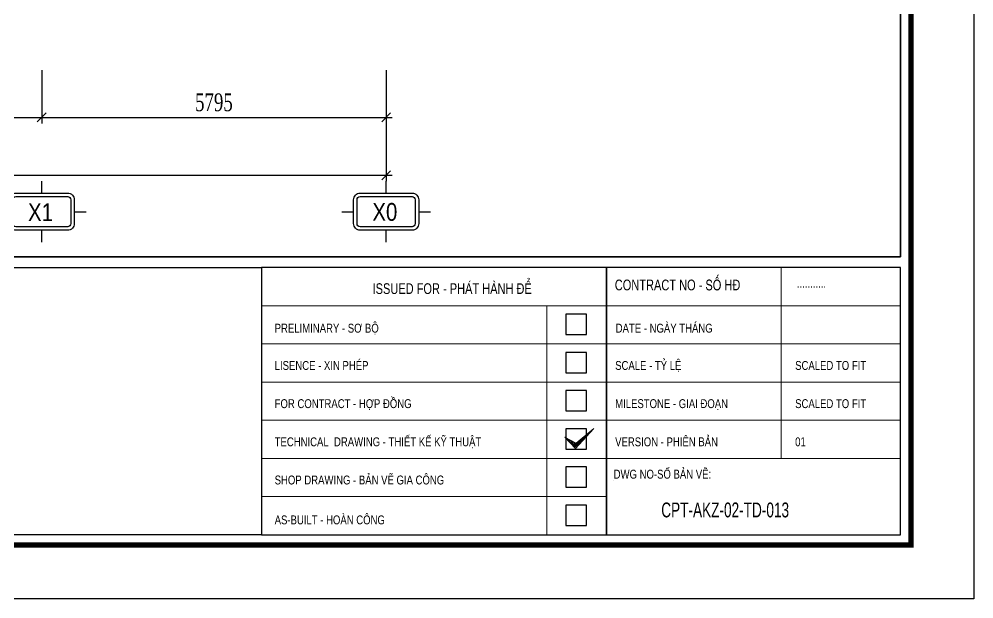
# Model space of a CAD drawing. Header units: inches. Extents: x 315041 to 662841, y -45540 to -35018.
# Drawn here: x 331230.8 to 331391.4, y -36581.1 to -36483.5 of the extents above; entities that cross this region are included whole.
import ezdxf
from ezdxf.enums import TextEntityAlignment as Align

# ---------------------------------------------------------------- set-up
doc = ezdxf.new("R2010")
doc.units = ezdxf.units.IN
doc.header["$MEASUREMENT"] = 0
for name, color, linetype in [('2', 2, 'Continuous'), ('3', 3, 'Continuous'), ('7', 7, 'Continuous'), ('8', 8, 'Continuous'), ('BAO KHUNG', 31, 'Continuous'), ('Fast RSQ_A2 Frame$0$Khung ten', 4, 'Continuous')]:
    doc.layers.add(name, color=color, linetype=linetype)
doc.layers.add('Cover text', color=7, linetype='Continuous', true_color=0x52370f)
for name, color, linetype, lineweight in [('DETAIL$0$S-Dim', 8, 'Continuous', 20), ('DETAIL$0$S-Hatch', 8, 'Continuous', 13), ('S-Hatch', 8, 'Continuous', 9)]:
    doc.layers.add(name, color=color, linetype=linetype, lineweight=lineweight)
doc.styles.add('hx2', font='VHARIALN.TTF')
doc.styles.add('ST1', font='times.ttf', dxfattribs={"width": 0.7})
doc.styles.get("Standard").update_dxf_attribs({"font": 'VHARIALN.TTF'})
doc.styles.add('style2', font='VHAVANI.TTF')
doc.styles.add('TIEU DE', font='VHARIALN.TTF', dxfattribs={"width": 0.8})
doc.dimstyles.new('100', dxfattribs={"dimtxt": 3, "dimasz": 1.5, "dimexe": 1, "dimexo": 0, "dimgap": 1, "dimtad": 1, "dimdec": 0, "dimlfac": 100, "dimzin": 0, "dimdsep": 46, "dimtxsty": 'ST1', "dimblk": 'OBLIQUE', "dimcen": 1, "dimdle": 1, "dimclrd": 8, "dimclre": 8, "dimclrt": 3, "dimadec": 0, "dimazin": 0, "dimtfac": 1, "dimtdec": 0, "dimtix": 1, "dimtmove": 1, "dimatfit": 3, "dimfxl": 0, "dimtfill": 1, "dimtolj": 1, "dimtzin": 0, "dimlwd": -1, "dimlwe": -1, "dimarcsym": 1})

# ---------------------------------------------------------------- blocks, each defined once
blk = doc.blocks.new('TENTRUC')
at = {"layer": '7'}
for p, q in [((0, 8.27), (0, 10.26)), ((-7.48, 5.13), (-5.48, 5.13)), ((5.48, 5.13), (7.48, 5.13)), ((0, 0), (0, 2))]:
    blk.add_line(p, q, dxfattribs=at)
blk.add_lwpolyline([(-4.36, 8.27), (4.36, 8.27, -0.414214), (5.48, 7.14), (5.48, 3.12, -0.414214), (4.36, 2), (-4.36, 2, -0.414214), (-5.48, 3.12), (-5.48, 7.14, -0.414214)], format="xyb", close=True, dxfattribs=at)
at = {"layer": '8', "ltscale": 15}
blk.add_lwpolyline([(-4.36, 7.68), (4.36, 7.68, -0.414214), (4.9, 7.14), (4.9, 3.12, -0.414214), (4.36, 2.58), (-4.36, 2.58, -0.414214), (-4.9, 3.12), (-4.9, 7.14, -0.414214)], format="xyb", close=True, dxfattribs=at)
at = {"layer": '3', "style": 'hx2'}
blk.add_attdef('TR', text='', height=2.9, dxfattribs=at).set_placement((-0.16, 3.83), align=Align.CENTER)
blk = doc.blocks.new('_Oblique')
at = {"color": 0, "linetype": 'ByBlock', "lineweight": -2}
blk.add_line((-0.5, -0.5), (0.5, 0.5), dxfattribs=at)
blk = doc.blocks.new('*D418')
at = {"color": 8, "linetype": 'Continuous', "transparency": 16777216}
for p, q in [((331182.58, -36492.06), (331182.58, -36501.03)), ((331234.58, -36492.06), (331234.58, -36501.03)), ((331181.58, -36500.03), (331235.58, -36500.03))]:
    blk.add_line(p, q, dxfattribs=at)
at = {"layer": 'Defpoints', "color": 0, "transparency": 16777216}
for p in [(331182.58, -36492.06), (331234.58, -36492.06), (331234.58, -36500.03)]:
    blk.add_point(p, dxfattribs=at)
at = {"color": 8, "transparency": 16777216, "xscale": 1.5, "yscale": 1.5, "zscale": 1.5, "rotation": 180}
blk.add_blockref('_Oblique', (331182.58, -36500.03), dxfattribs=at)
at = {"color": 8, "transparency": 16777216, "xscale": 1.5, "yscale": 1.5, "zscale": 1.5}
blk.add_blockref('_Oblique', (331234.58, -36500.03), dxfattribs=at)
at = {"color": 3, "transparency": 16777216, "insert": (331208.58, -36497.5), "char_height": 3, "attachment_point": 5, "style": 'ST1', "bg_fill": 3, "box_fill_scale": 1.25, "bg_fill_color": 256, "bg_fill_true_color": 13158600, "bg_fill_transparency": 16033360}
blk.add_mtext('\\A1;5200', dxfattribs=at)
blk = doc.blocks.new('*D419')
at = {"color": 8, "linetype": 'Continuous', "transparency": 16777216}
for p, q in [((331234.58, -36492.06), (331234.58, -36501.03)), ((331292.53, -36492.06), (331292.53, -36501.03)), ((331233.58, -36500.03), (331293.53, -36500.03))]:
    blk.add_line(p, q, dxfattribs=at)
at = {"layer": 'Defpoints', "color": 0, "transparency": 16777216}
for p in [(331234.58, -36492.06), (331292.53, -36492.06), (331292.53, -36500.03)]:
    blk.add_point(p, dxfattribs=at)
at = {"color": 8, "transparency": 16777216, "xscale": 1.5, "yscale": 1.5, "zscale": 1.5, "rotation": 180}
blk.add_blockref('_Oblique', (331234.58, -36500.03), dxfattribs=at)
at = {"color": 8, "transparency": 16777216, "xscale": 1.5, "yscale": 1.5, "zscale": 1.5}
blk.add_blockref('_Oblique', (331292.53, -36500.03), dxfattribs=at)
at = {"color": 3, "transparency": 16777216, "insert": (331263.55, -36497.5), "char_height": 3, "attachment_point": 5, "style": 'ST1', "bg_fill": 3, "box_fill_scale": 1.25, "bg_fill_color": 256, "bg_fill_true_color": 13158600, "bg_fill_transparency": 6881364}
blk.add_mtext('\\A1;5795', dxfattribs=at)
blk = doc.blocks.new('*D420')
at = {"color": 8, "linetype": 'Continuous', "transparency": 16777216}
for p, q in [((330924.03, -36492.06), (330924.03, -36510.77)), ((331292.53, -36492.06), (331292.53, -36510.77)), ((330923.03, -36509.77), (331293.53, -36509.77))]:
    blk.add_line(p, q, dxfattribs=at)
at = {"layer": 'Defpoints', "color": 0, "transparency": 16777216}
for p in [(330924.03, -36492.06), (331292.53, -36492.06), (331292.53, -36509.77)]:
    blk.add_point(p, dxfattribs=at)
at = {"color": 8, "transparency": 16777216, "xscale": 1.5, "yscale": 1.5, "zscale": 1.5, "rotation": 180}
blk.add_blockref('_Oblique', (330924.03, -36509.77), dxfattribs=at)
at = {"color": 8, "transparency": 16777216, "xscale": 1.5, "yscale": 1.5, "zscale": 1.5}
blk.add_blockref('_Oblique', (331292.53, -36509.77), dxfattribs=at)
at = {"color": 3, "transparency": 16777216, "insert": (331108.28, -36507.25), "char_height": 3, "attachment_point": 5, "style": 'ST1', "bg_fill": 3, "box_fill_scale": 1.25, "bg_fill_color": 256, "bg_fill_true_color": 13158600, "bg_fill_transparency": 16515072}
blk.add_mtext('\\A1;36850', dxfattribs=at)
blk = doc.blocks.new('DETAIL$0$MARK')
at = {"layer": 'DETAIL$0$S-Hatch', "linetype": 'Continuous'}
h = blk.add_hatch(dxfattribs=at)
h.set_pattern_fill('ANSI31', color=256, scale=50, style=0)
h.paths.add_polyline_path([(1667849.6, -1156933.2), (1667909.3, -1156997), (1668012, -1156885.1), (1667913.5, -1156966.7)])
at = {"layer": 'DETAIL$0$S-Dim', "linetype": 'Continuous'}
blk.add_lwpolyline([(1667849.6, -1156933.2), (1667909.3, -1156997), (1668012, -1156885.1), (1667913.5, -1156966.7), (1667849.6, -1156933.2)], dxfattribs=at)
blk = doc.blocks.new('A$C75D82031')
at = {"layer": '2', "color": 157, "linetype": 'Continuous'}
blk.add_lwpolyline([(0, 420), (594, 420), (594, 0), (0, 0)], close=True, dxfattribs=at)
at = {"layer": '7', "color": 147, "linetype": 'Continuous'}
blk.add_lwpolyline([(12.33, 57.61), (581.67, 57.61), (581.67, 409.19), (12.33, 409.19)], close=True, dxfattribs=at)
at = {"layer": 'BAO KHUNG', "color": 167, "linetype": 'Continuous', "const_width": 0.871}
blk.add_lwpolyline([(10.59, 9.07), (583.41, 9.07), (583.41, 410.93), (10.59, 410.93)], close=True, dxfattribs=at)
at = {"layer": 'BAO KHUNG', "color": 7}
for points in [[(211.89, 55.81), (474.14, 55.81), (474.14, 10.81), (211.89, 10.81)], [(474.14, 10.81), (532.16, 10.81), (532.16, 55.81), (474.14, 55.81)], [(532.16, 10.81), (581.67, 10.81), (581.67, 55.81), (532.16, 55.81)]]:
    blk.add_lwpolyline(points, close=True, dxfattribs=at)
at = {"layer": 'Fast RSQ_A2 Frame$0$Khung ten', "color": 7, "ltscale": 1000}
for points in [[(525.34, 44.51), (528.78, 44.51), (528.78, 47.96), (525.34, 47.96)], [(525.34, 38.09), (528.78, 38.09), (528.78, 41.53), (525.34, 41.53)], [(525.34, 31.66), (528.78, 31.66), (528.78, 35.1), (525.34, 35.1)], [(525.34, 25.23), (528.78, 25.23), (528.78, 28.67), (525.34, 28.67)], [(525.34, 18.8), (528.78, 18.8), (528.78, 22.24), (525.34, 22.24)], [(525.34, 12.37), (528.78, 12.37), (528.78, 15.81), (525.34, 15.81)]]:
    blk.add_lwpolyline(points, close=True, dxfattribs=at)
at = {"layer": 'S-Hatch'}
for p, q in [((561.54, 55.81), (561.54, 23.67)), ((474.14, 49.38), (532.16, 49.38)), ((522.13, 10.81), (522.13, 49.38)), ((532.16, 49.38), (581.67, 49.38)), ((474.14, 42.95), (532.16, 42.95)), ((532.16, 42.95), (581.67, 42.95)), ((474.14, 36.52), (532.16, 36.52)), ((532.16, 36.52), (581.67, 36.52)), ((474.14, 30.1), (532.16, 30.1)), ((532.16, 30.1), (581.67, 30.1)), ((474.14, 23.67), (532.16, 23.67)), ((532.16, 23.67), (581.67, 23.67)), ((474.14, 17.24), (532.16, 17.24))]:
    blk.add_line(p, q, dxfattribs=at)
at = {"layer": 'DETAIL$0$S-Dim', "linetype": 'Continuous', "xscale": 0.02999999996973202, "yscale": 0.02999999996973202, "zscale": 0.02999999996973202}
blk.add_blockref('DETAIL$0$MARK', (-49510.32, 34735.23), dxfattribs=at)
at = {"layer": 'BAO KHUNG', "color": 7, "linetype": 'Continuous', "width": 0.9}
blk.add_text('ISSUED FOR - PHÁT HÀNH ĐỂ ', height=1.8, dxfattribs=at).set_placement((506.46, 51.36), align=Align.CENTER)
blk.add_text('CONTRACT NO - Sè H§', height=1.8, dxfattribs=at).set_placement((533.57, 51.98))
at = {"layer": 'BAO KHUNG', "color": 109, "linetype": 'Continuous', "style": 'style2', "width": 0.8}
blk.add_text('...........', height=1.5, dxfattribs=at).set_placement((564.21, 52.44))
at = {"layer": 'Cover text', "linetype": 'Continuous', "style": 'style2', "width": 0.8}
for s, p in [('PRELIMINARY - S¥ Bé', (476.33, 44.85)), ('date - NGµY TH¸NG', (533.72, 44.85)), ('LISENCE - XIN PHÐP', (476.33, 38.57)), ('scale - tû lÖ', (533.63, 38.57)), ('scaled to fit', (563.92, 38.57)), ('FOR CONTRACT - HîP §åNG', (476.33, 32.14)), ('MILESTONE - GIAI §O¹N', (533.63, 32.14)), ('scaled to fit', (563.92, 32.14)), ('TECHNICAL  DRAWING - THIÕT KÕ Kü THUËT', (476.33, 25.71)), ('VERSION - PHI£N B¶N', (533.63, 25.71)), ('01', (563.92, 25.71)), ('SHOP DRAWING - B¶N VÏ GIA C¤NG', (476.33, 19.28)), ('%%u%%udwg no-sè b¶n vÏ:', (533.38, 20.26)), ('AS-BUILT - HOµN C¤NG', (476.33, 12.56))]:
    blk.add_text(s, height=1.5, dxfattribs=at).set_placement(p)

msp = doc.modelspace()

# ---------------------------------------------------------------- block references
at = {"layer": '3'}
ref = msp.add_blockref('TENTRUC', (331234.5791, -36521.0369), dxfattribs=at)
ref.add_attrib('TR', 'x1', dxfattribs={"layer": '0', "height": 3, "style": 'hx2'}).set_placement((331234.3628, -36517.4959), align=Align.CENTER)
ref = msp.add_blockref('TENTRUC', (331292.5292, -36521.0369), dxfattribs=at)
ref.add_attrib('TR', 'x0', dxfattribs={"layer": '0', "height": 3, "style": 'hx2'}).set_placement((331292.3129, -36517.4447), align=Align.CENTER)

# ---------------------------------------------------------------- texts
at = {"color": 3, "ltscale": 0.5, "style": 'TIEU DE', "width": 0.8}
msp.add_attdef('CPT-AKZ-02-TD-013', text='KC-01', height=2.5, dxfattribs=at).set_placement((331349.5855, -36566.1401), align=Align.MIDDLE_CENTER)

# ---------------------------------------------------------------- dimensions: what is measured, and where the dimension line sits
at = {"color": 8}
dim = msp.add_linear_dim(base=(331234.5791, -36500.0266), p1=(331182.5791, -36492.06), p2=(331234.5791, -36492.06), dimstyle='100', dxfattribs=at)
dim.commit()
dim.dimension.update_dxf_attribs({"geometry": '*D418', "text_midpoint": (331208.5791, -36497.5007)})

# ---------------------------------------------------------------- next in the draw order: dimensions: what is measured, and where the dimension line sits
dim = msp.add_linear_dim(base=(331292.5292, -36500.0266), p1=(331234.5791, -36492.06), p2=(331292.5292, -36492.06), dimstyle='100', dxfattribs=at)
dim.commit()
dim.dimension.update_dxf_attribs({"geometry": '*D419', "text_midpoint": (331263.5542, -36497.4964)})

# ---------------------------------------------------------------- next in the draw order: dimensions: what is measured, and where the dimension line sits
dim = msp.add_linear_dim(base=(331292.5292, -36509.7719), p1=(330924.0289, -36492.06), p2=(331292.5292, -36492.06), dimstyle='100', dxfattribs=at)
dim.commit()
dim.dimension.update_dxf_attribs({"geometry": '*D420', "text_midpoint": (331108.279, -36507.246)})

# ---------------------------------------------------------------- next in the draw order: linework, layer by layer
msp.add_lwpolyline([(330809.7734, -36171.9399), (331379.1113, -36171.9399), (331379.1113, -36523.5197), (330809.7734, -36523.5197)], close=True, dxfattribs=at)

# ---------------------------------------------------------------- next in the draw order: block references
at = {"color": 1}
msp.add_blockref('A$C75D82031', (330797.4423, -36581.1298), dxfattribs=at)

doc.saveas('drawing.dxf')
